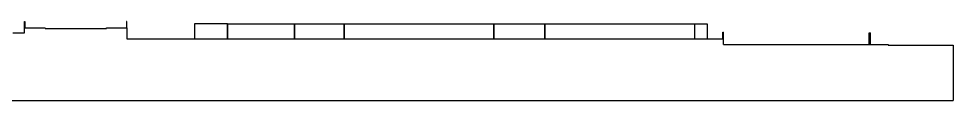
# Model space of a CAD drawing. Header units: millimetres. Extents: x 55520 to 96084, y -58491 to -49645.
# Drawn here: x 73312.5 to 73470.4, y -51116.5 to -51103.2 of the extents above; entities that cross this region are included whole.
import ezdxf

# ---------------------------------------------------------------- set-up
doc = ezdxf.new("R2010")
doc.units = ezdxf.units.MM
for name, color, linetype in [('Alvenaria Corte', 30, 'Continuous'), ('Cinza', 9, 'Continuous'), ('Linha Fina', 100, 'Continuous'), ('Pilares', 181, 'Continuous')]:
    doc.layers.add(name, color=color, linetype=linetype)

msp = doc.modelspace()

# ---------------------------------------------------------------- linework, layer by layer
at = {"layer": 'Alvenaria Corte'}
for p, q in [((73347.777, -51106.06), (73347.777, -51103.56)), ((73347.777, -51103.56), (73347.827, -51103.56)), ((73347.827, -51106.06), (73347.827, -51103.56)), ((73359.1, -51106.06), (73359.1, -51103.56)), ((73359.1, -51103.56), (73359.15, -51103.56)), ((73359.15, -51106.06), (73359.15, -51103.56)), ((73367.461, -51106.06), (73367.461, -51103.56)), ((73367.461, -51103.56), (73367.511, -51103.56)), ((73367.511, -51106.06), (73367.511, -51103.56)), ((73392.756, -51106.06), (73392.756, -51103.56)), ((73392.756, -51103.56), (73392.806, -51103.56)), ((73392.806, -51106.06), (73392.806, -51103.56)), ((73401.404, -51106.06), (73401.404, -51103.56)), ((73401.404, -51103.56), (73401.454, -51103.56)), ((73401.454, -51106.06), (73401.454, -51103.56)), ((73426.698, -51106.06), (73426.698, -51103.56)), ((73426.698, -51103.56), (73426.748, -51103.56)), ((73426.748, -51106.06), (73426.748, -51103.56)), ((73456.187, -51107.06), (73456.187, -51105.06)), ((73456.187, -51105.06), (73456.387, -51105.06)), ((73456.387, -51107.06), (73456.387, -51105.06))]:
    msp.add_line(p, q, dxfattribs=at)
at = {"layer": 'Cinza'}
for p, q in [((73359.15, -51103.56), (73367.461, -51103.56)), ((73392.806, -51103.56), (73401.404, -51103.56))]:
    msp.add_line(p, q, dxfattribs=at)
at = {"layer": 'Linha Fina'}
for p, q in [((73313.474, -51104.26), (73313.474, -51103.16)), ((73313.474, -51103.16), (73313.524, -51103.16)), ((73313.524, -51103.16), (73313.524, -51104.26)), ((73330.745, -51103.16), (73330.695, -51103.16)), ((73330.695, -51103.16), (73330.695, -51104.26)), ((73330.745, -51104.26), (73330.745, -51103.16)), ((73347.777, -51103.56), (73342.209, -51103.56)), ((73342.209, -51103.56), (73342.209, -51106.06)), ((73347.827, -51103.56), (73359.1, -51103.56)), ((73367.511, -51103.56), (73392.756, -51103.56)), ((73401.454, -51103.56), (73426.698, -51103.56)), ((73426.748, -51103.56), (73428.788, -51103.56)), ((73428.788, -51103.56), (73428.788, -51106.06)), ((73431.467, -51106.06), (73431.467, -51104.96)), ((73431.467, -51104.96), (73431.567, -51104.96)), ((73431.567, -51106.06), (73431.567, -51104.96))]:
    msp.add_line(p, q, dxfattribs=at)
at = {"layer": 'Pilares'}
for p, q in [((73311.485, -51105.06), (73313.474, -51105.06)), ((73313.474, -51105.06), (73313.474, -51104.26)), ((73313.474, -51104.26), (73316.976, -51104.26)), ((73316.976, -51104.36), (73316.976, -51104.26)), ((73316.976, -51104.36), (73327.338, -51104.36)), ((73327.338, -51104.36), (73327.338, -51104.26)), ((73327.338, -51104.26), (73330.745, -51104.26)), ((73330.745, -51104.26), (73330.745, -51106.06)), ((73330.745, -51106.06), (73431.567, -51106.06)), ((73431.567, -51107.06), (73431.567, -51106.06)), ((73431.567, -51107.06), (73459.402, -51107.06)), ((73459.402, -51107.06), (73459.402, -51107.16)), ((73459.402, -51107.16), (73470.397, -51107.16)), ((73470.397, -51107.16), (73470.397, -51116.47)), ((72815.737, -51116.47), (73470.397, -51116.47))]:
    msp.add_line(p, q, dxfattribs=at)

doc.saveas('drawing.dxf')
